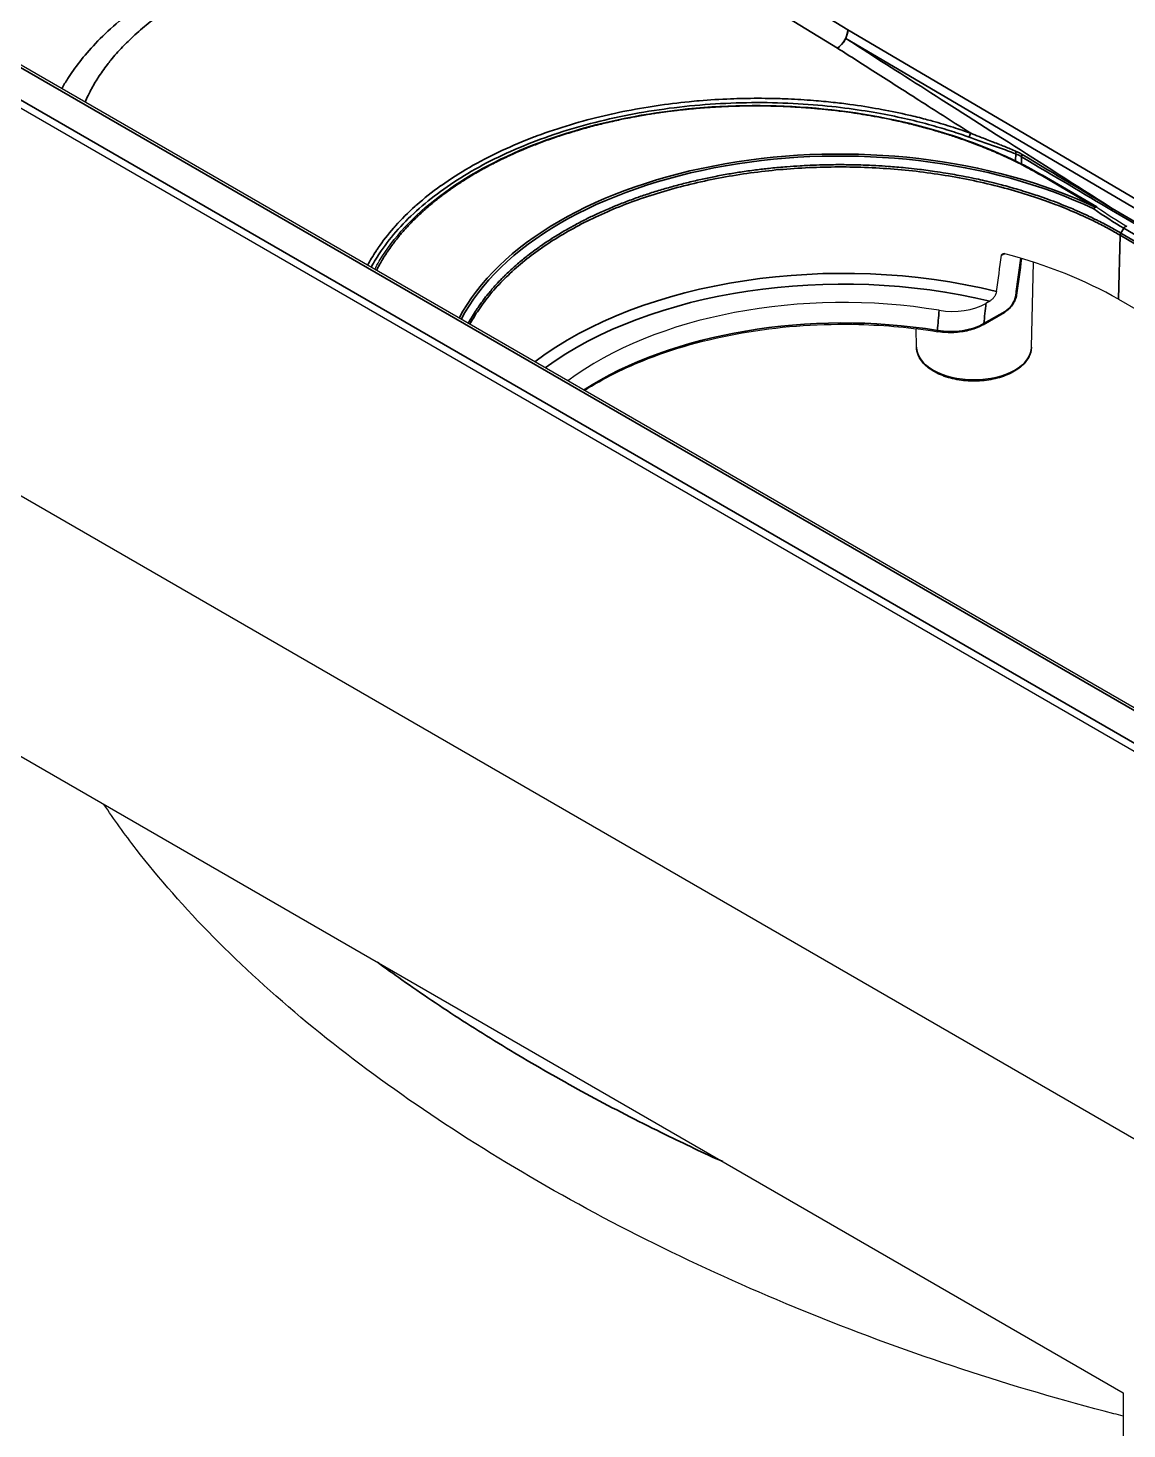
# Model space of a CAD drawing. Header units: millimetres. Extents: x 68 to 2000, y 100 to 2870.
# Drawn here: x 1294.67 to 1329.44, y 808.64 to 852.96 of the extents above; entities that cross this region are included whole.
import ezdxf

# ---------------------------------------------------------------- set-up
doc = ezdxf.new("R2010")
doc.units = ezdxf.units.MM
doc.header["$LTSCALE"] = 10
doc.layers.add('_Sichtbarkanten', color=7, linetype='Continuous', lineweight=25)
doc.layers.add('Sichtbar schmal (ISO)', color=7, linetype='Continuous', lineweight=35)

msp = doc.modelspace()

# ---------------------------------------------------------------- linework, layer by layer
at = {"layer": '_Sichtbarkanten'}
for p, q in [((1150.952, 921.012), (1469.15, 737.3)), ((1444.933, 764.903), (1198.866, 906.97)), ((1443.376, 764.428), (1197.94, 906.131)), ((1328.484, 847.304), (1326.772, 848.309)), ((1326.422, 842.869), (1326.479, 845.559)), ((1329.168, 844.383), (1338.608, 838.933)), ((1324.891, 843.573), (1325.562, 843.961)), ((1325.1, 844.324), (1324.978, 844.253)), ((1322.779, 842.869), (1322.766, 843.453)), ((1290.783, 832.034), (1329.32, 809.785)), ((1329.32, 809.785), (1329.32, 808.233))]:
    msp.add_line(p, q, dxfattribs=at)
msp.add_arc((1328.433, 847.218), 0.1, 54.9388, 59.5689, dxfattribs=at)
for centre, major_axis, ratio, start_param, end_param in [((621.952, 492.125), (563.407, 830.526), 0.524834, 5.465776, 5.467197), ((1320.464, 839.358), (12.309, 0), 0.57735, 0.785398, 1.142974), ((1320.464, 837.929), (-11, 0), 0.57735, 4.432819, 5.627663), ((1323.911, 844.866), (-1.505, 0.004), 0.575912, 1.295411, 2.360834)]:
    msp.add_ellipse(centre, major_axis=major_axis, ratio=ratio, start_param=start_param, end_param=end_param, dxfattribs=at)
for points, knots in [([(1305.636, 845.327), (1305.682, 845.414), (1305.731, 845.501), (1306.224, 846.327), (1306.874, 847.031), (1308.507, 848.274), (1309.514, 848.826), (1311.75, 849.706), (1313.008, 850.044), (1315.611, 850.464), (1316.987, 850.552), (1319.687, 850.471), (1321.044, 850.302), (1323.57, 849.729), (1324.771, 849.319), (1326.151, 848.656), (1326.469, 848.487), (1326.772, 848.309)], [0.719826, 0.719826, 0.719826, 0.719826, 0.813029, 0.813029, 1.614012, 1.614012, 2.424949, 2.424949, 3.237611, 3.237611, 4.04865, 4.04865, 4.859026, 4.859026, 5.669679, 5.669679, 5.925894, 5.925894, 5.925894, 5.925894]), ([(1325.471, 845.774), (1325.472, 845.782), (1325.475, 845.789), (1325.484, 845.805), (1325.492, 845.812), (1325.509, 845.823), (1325.52, 845.827), (1325.544, 845.829), (1325.557, 845.828), (1325.57, 845.825), (1325.57, 845.825), (1325.571, 845.824)], [0.00197055, 0.00197055, 0.00197055, 0.00197055, 0.0076791, 0.0076791, 0.0153582, 0.0153582, 0.02333262, 0.02333262, 0.03130704, 0.03130704, 0.03156747, 0.03156747, 0.03156747, 0.03156747]), ([(1325.312, 844.626), (1325.308, 844.603), (1325.3, 844.575), (1325.279, 844.523), (1325.261, 844.489), (1325.225, 844.435), (1325.199, 844.405), (1325.153, 844.36), (1325.124, 844.338), (1325.1, 844.324)], [-0.30703041, -0.30703041, -0.30703041, -0.30703041, -0.29054459, -0.29054459, -0.27133575, -0.27133575, -0.25125977, -0.25125977, -0.23076191, -0.23076191, -0.23076191, -0.23076191]), ([(1325.948, 844.516), (1325.941, 844.468), (1325.927, 844.418), (1325.887, 844.321), (1325.862, 844.273), (1325.803, 844.181), (1325.768, 844.138), (1325.693, 844.058), (1325.652, 844.021), (1325.594, 843.98), (1325.578, 843.97), (1325.562, 843.961)], [0, 0, 0, 0, 0.0332534, 0.0332534, 0.065591, 0.065591, 0.0984492, 0.0984492, 0.132874, 0.132874, 0.1457256, 0.1457256, 0.1457256, 0.1457256]), ([(1312.273, 841.495), (1312.871, 841.877), (1313.55, 842.217), (1315.263, 842.883), (1316.341, 843.171), (1318.602, 843.538), (1319.784, 843.617), (1321.801, 843.565), (1322.64, 843.487), (1323.452, 843.355)], [6.232826, 6.232826, 6.232826, 6.232826, 6.475912, 6.475912, 6.794462, 6.794462, 7.113268, 7.113268, 7.342355, 7.342355, 7.342355, 7.342355]), ([(1324.891, 843.573), (1324.772, 843.505), (1324.633, 843.448), (1324.338, 843.366), (1324.179, 843.34), (1323.86, 843.318), (1323.697, 843.323), (1323.511, 843.346), (1323.481, 843.35), (1323.452, 843.355)], [0, 0, 0, 0, 0.0985951, 0.0985951, 0.1950882, 0.1950882, 0.29103, 0.29103, 0.3090772, 0.3090772, 0.3090772, 0.3090772]), ([(1326.422, 842.869), (1326.419, 842.756), (1326.388, 842.645), (1326.272, 842.43), (1326.185, 842.328), (1325.959, 842.141), (1325.818, 842.058), (1325.5, 841.923), (1325.322, 841.871), (1324.95, 841.803), (1324.755, 841.787), (1324.366, 841.792), (1324.173, 841.813), (1323.807, 841.89), (1323.634, 841.946), (1323.324, 842.09), (1323.188, 842.177), (1322.969, 842.377), (1322.886, 842.489), (1322.8, 842.693), (1322.78, 842.781), (1322.779, 842.869)], [2.368537, 2.368537, 2.368537, 2.368537, 2.65779, 2.65779, 2.965652, 2.965652, 3.292478, 3.292478, 3.621661, 3.621661, 3.949316, 3.949316, 4.276354, 4.276354, 4.604191, 4.604191, 4.933501, 4.933501, 5.258891, 5.258891, 5.485444, 5.485444, 5.485444, 5.485444]), ([(1329.32, 809.05), (1329.222, 809.075), (1329.125, 809.1), (1329.027, 809.125), (1325.794, 809.959), (1322.588, 811.012), (1319.517, 812.25), (1316.446, 813.488), (1313.511, 814.911), (1310.812, 816.47), (1308.112, 818.028), (1305.648, 819.723), (1303.503, 821.496), (1301.359, 823.269), (1299.534, 825.12), (1298.091, 826.986), (1297.726, 827.458), (1297.385, 827.931), (1297.07, 828.404)], [0.0950371, 0.0950371, 0.0950371, 0.0950371, 0.1010675, 0.1010675, 0.1010675, 0.3005338, 0.3005338, 0.3005338, 0.5, 0.5, 0.5, 0.6994662, 0.6994662, 0.6994662, 0.8989325, 0.8989325, 0.8989325, 0.9493881, 0.9493881, 0.9493881, 0.9493881])]:
    msp.add_open_spline(points, degree=3, knots=knots, dxfattribs=at)
for points in [[(1307.056, 847.266), (1307.058, 847.267), (1307.06, 847.268), (1307.061, 847.27)], [(1328.491, 847.3), (1328.807, 847.078), (1329.124, 846.873), (1329.441, 846.686)], [(1326.107, 845.674), (1326.054, 845.288), (1326.001, 844.902), (1325.948, 844.516)]]:
    msp.add_open_spline(points, degree=3, dxfattribs=at)
at = {"layer": 'Sichtbar schmal (ISO)'}
for p, q in [((1444.808, 764.891), (1198.741, 906.958)), ((1197.845, 906.448), (1443.925, 764.374)), ((1320.612, 852.906), (1318.041, 854.487)), ((1320.281, 852.329), (1317.709, 853.91)), ((1340.601, 841.151), (1320.612, 852.906)), ((1340.534, 840.879), (1320.542, 852.635)), ((1325.919, 848.984), (1325.916, 848.769)), ((1326.106, 848.892), (1326.103, 848.675)), ((1328.434, 847.299), (1326.722, 848.304)), ((1340.371, 840.501), (1328.956, 847.205)), ((1340.384, 840.555), (1328.97, 847.259)), ((1329.342, 846.63), (1329.25, 846.476)), ((1340.196, 840.258), (1329.342, 846.63)), ((1329.168, 844.383), (1329.228, 846.407)), ((1340.08, 840.029), (1329.228, 846.407)), ((1340.102, 840.097), (1329.25, 846.476)), ((1325.562, 845.826), (1325.471, 845.774)), ((1324.911, 843.612), (1325.583, 844))]:
    msp.add_line(p, q, dxfattribs=at)
for centre, major_axis, ratio, start_param, end_param in [((1320.258, 852.709), (0.262, 0.426), 0.55888, 4.037901, 5.496128), ((1320.258, 852.709), (0.253, 0.431), 0.572153, 4.873491, 5.484932), ((1320.258, 852.709), (-0.269, -0.421), 0.567889, 0.905698, 1.752685), ((1320.463, 841.585), (12.695, -0.097), 0.582366, 0.896391, 2.852787), ((1320.462, 841.562), (12.625, -0.097), 0.58238, 0.896378, 2.853201), ((1317.796, 842.765), (-13.356, 0.101), 0.582329, 5.215995, 5.216644), ((1324.501, 849.558), (-0.0338, -0.0941), 0.416896, 3.928616, 5.390149), ((1325.982, 849.027), (-0.0367, -0.093), 0.555153, 4.561937, 5.39987), ((1326.177, 848.932), (-0.0512, -0.0859), 0.567728, 4.694265, 5.48847), ((1316.08, 855.317), (-16.945, 10.374), 0.015382, 2.21335, 2.443259), ((1314.077, 856.672), (-19.095, 11.799), 0.012912, 2.26181, 2.473279), ((1326.721, 848.223), (0.0507, 0.0862), 0.57229, 0.000001, 0.789724), ((1328.433, 847.218), (0.0574, 0.0819), 0.509929, 6.283147, 7.878789), ((1328.433, 847.218), (0.0429, 0.0903), 0.507599, 0.742201, 1.509682), ((1327.76, 859.948), (7.411, -14.094), 0.487829, 5.522704, 5.617498), ((1328.433, 847.218), (0.0507, 0.0862), 0.57229, 0, 0.789725), ((1329.026, 847.244), (-0.0506, -0.0862), 0.572217, 4.873156, 5.484595), ((1317.796, 842.763), (13.131, -0.1), 0.582366, 2.627381, 2.627604), ((1329.391, 846.6), (0.0506, 0.0862), 0.572499, 6.283135, 7.840696), ((1329.298, 846.445), (0.0502, 0.0865), 0.573981, 1.554727, 2.322739), ((1320.464, 838.126), (-12.257, 0), 0.57735, 4.305735, 5.634125), ((546.586, 452.511), (624.096, 919.989), 0.524834, 5.467451, 5.468792), ((1320.464, 837.929), (-12.007, 0), 0.57735, 4.315929, 5.616717), ((1325.615, 844.318), (-0.254, -0.341), 0.506793, 0.86671, 2.397666), ((1325.849, 844.529), (0.0991, -0.0137), 0.583356, 5.580624, 6.283185), ((1320.464, 837.275), (11.014, 0), 0.57735, 1.297024, 2.412778), ((229.373, 289.536), (870.3, 1213.531), 0.553427, 5.528311, 5.528849), ((374.303, 323.71), (756.935, 1115.808), 0.524834, 5.50886, 5.509462), ((1325.512, 844.048), (0.05, -0.0866), 0.57735, 0, 0.698132), ((1323.845, 844.233), (-1.505, 0.014), 0.578336, 1.304747, 2.364279), ((1324.841, 843.66), (0.05, -0.0866), 0.57735, 6.28318, 6.981317), ((1323.468, 843.454), (-0.016, -0.0987), 0.220752, 5.363323, 6.283187), ((1324.6, 842.882), (1.822, 0), 0.57735, 3.153936, 6.270842)]:
    msp.add_ellipse(centre, major_axis=major_axis, ratio=ratio, start_param=start_param, end_param=end_param, dxfattribs=at)
for points, knots in [([(1295.733, 851.044), (1295.792, 851.15), (1295.954, 851.42), (1296.282, 851.888), (1296.78, 852.473), (1297.434, 853.1), (1298.234, 853.727), (1299.136, 854.306), (1300.081, 854.808), (1301.017, 855.225), (1301.909, 855.561), (1302.743, 855.829), (1303.525, 856.044), (1304.28, 856.221), (1305.035, 856.372), (1305.807, 856.498), (1306.595, 856.601), (1307.389, 856.678), (1308.19, 856.731), (1309, 856.759), (1309.827, 856.762), (1310.672, 856.74), (1311.532, 856.691), (1312.443, 856.61), (1313.04, 856.539), (1313.34, 856.499)], [0.3130997, 0.3130997, 0.3130997, 0.3130997, 0.3333333, 0.3636364, 0.3939394, 0.4242424, 0.4545455, 0.4848485, 0.5151515, 0.5454545, 0.5757576, 0.6060606, 0.6363636, 0.6666667, 0.6969697, 0.7272727, 0.7575758, 0.7878788, 0.8181818, 0.8484848, 0.8787879, 0.9090909, 0.9393939, 0.969697, 1, 1, 1, 1]), ([(1296.47, 850.618), (1296.5, 850.689), (1296.533, 850.759), (1296.568, 850.831), (1296.581, 850.858), (1296.594, 850.885), (1296.607, 850.912), (1296.67, 851.035), (1296.741, 851.163), (1296.823, 851.296), (1296.845, 851.331), (1296.867, 851.367), (1296.89, 851.403), (1296.974, 851.533), (1297.069, 851.668), (1297.177, 851.809), (1297.212, 851.854), (1297.249, 851.901), (1297.287, 851.948), (1297.398, 852.085), (1297.523, 852.226), (1297.661, 852.371), (1297.715, 852.428), (1297.772, 852.486), (1297.831, 852.543), (1297.972, 852.682), (1298.125, 852.821), (1298.289, 852.96), (1298.368, 853.026), (1298.449, 853.093), (1298.532, 853.158), (1298.696, 853.287), (1298.869, 853.414), (1299.049, 853.537), (1299.151, 853.608), (1299.256, 853.677), (1299.362, 853.744), (1299.536, 853.855), (1299.716, 853.962), (1299.897, 854.064), (1300.019, 854.133), (1300.141, 854.199), (1300.265, 854.263), (1300.436, 854.352), (1300.609, 854.437), (1300.78, 854.516), (1300.915, 854.579), (1301.049, 854.639), (1301.182, 854.696), (1301.341, 854.764), (1301.498, 854.828), (1301.653, 854.888), (1301.794, 854.943), (1301.934, 854.995), (1302.072, 855.044), (1302.212, 855.094), (1302.349, 855.14), (1302.485, 855.185), (1302.628, 855.232), (1302.77, 855.275), (1302.908, 855.317), (1303.029, 855.353), (1303.148, 855.387), (1303.265, 855.419), (1303.409, 855.458), (1303.551, 855.495), (1303.692, 855.53), (1303.796, 855.556), (1303.899, 855.581), (1304.002, 855.605), (1304.149, 855.638), (1304.295, 855.67), (1304.441, 855.7), (1304.533, 855.719), (1304.625, 855.737), (1304.718, 855.755), (1304.872, 855.784), (1305.027, 855.812), (1305.183, 855.837), (1305.266, 855.851), (1305.35, 855.864), (1305.434, 855.877), (1305.6, 855.902), (1305.768, 855.926), (1305.937, 855.947), (1306.012, 855.957), (1306.087, 855.966), (1306.163, 855.974), (1306.342, 855.995), (1306.523, 856.013), (1306.704, 856.029), (1306.77, 856.035), (1306.836, 856.041), (1306.902, 856.046), (1307.094, 856.061), (1307.285, 856.073), (1307.477, 856.083), (1307.534, 856.086), (1307.591, 856.088), (1307.647, 856.091), (1307.849, 856.099), (1308.051, 856.105), (1308.254, 856.108), (1308.301, 856.108), (1308.349, 856.109), (1308.396, 856.109), (1308.609, 856.111), (1308.822, 856.109), (1309.037, 856.104), (1309.075, 856.103), (1309.113, 856.102), (1309.151, 856.1), (1309.376, 856.094), (1309.603, 856.083), (1309.831, 856.069), (1309.859, 856.067), (1309.887, 856.065), (1309.916, 856.063), (1310.155, 856.047), (1310.395, 856.027), (1310.637, 856.002), (1310.656, 856), (1310.674, 855.998), (1310.692, 855.996), (1310.944, 855.97), (1311.197, 855.938), (1311.455, 855.9), (1311.464, 855.899), (1311.473, 855.898), (1311.482, 855.896), (1311.748, 855.857), (1312.019, 855.812), (1312.29, 855.76), (1312.292, 855.76), (1312.294, 855.759), (1312.296, 855.759), (1312.565, 855.708), (1312.835, 855.65), (1313.093, 855.589), (1313.108, 855.586), (1313.123, 855.582), (1313.139, 855.579), (1313.382, 855.521), (1313.615, 855.46), (1313.834, 855.399), (1313.854, 855.394), (1313.874, 855.388), (1313.894, 855.382), (1314.106, 855.323), (1314.306, 855.263), (1314.504, 855.2), (1314.53, 855.192), (1314.556, 855.184), (1314.582, 855.175), (1314.773, 855.114), (1314.962, 855.05), (1315.152, 854.983), (1315.188, 854.97), (1315.224, 854.957), (1315.26, 854.944), (1315.441, 854.879), (1315.622, 854.811), (1315.801, 854.741), (1315.846, 854.724), (1315.891, 854.707), (1315.935, 854.689), (1316.106, 854.621), (1316.276, 854.551), (1316.446, 854.48), (1316.498, 854.458), (1316.55, 854.435), (1316.603, 854.413), (1316.763, 854.344), (1316.923, 854.273), (1317.082, 854.202), (1317.142, 854.175), (1317.202, 854.147), (1317.262, 854.12), (1317.412, 854.051), (1317.561, 853.981), (1317.709, 853.91)], [0.3514098, 0.3514098, 0.3514098, 0.3514098, 0.3617021, 0.3617021, 0.3617021, 0.3655102, 0.3655102, 0.3655102, 0.3829787, 0.3829787, 0.3829787, 0.3875809, 0.3875809, 0.3875809, 0.4042553, 0.4042553, 0.4042553, 0.4096733, 0.4096733, 0.4096733, 0.4255319, 0.4255319, 0.4255319, 0.4318112, 0.4318112, 0.4318112, 0.4468085, 0.4468085, 0.4468085, 0.4539809, 0.4539809, 0.4539809, 0.4680851, 0.4680851, 0.4680851, 0.4761295, 0.4761295, 0.4761295, 0.4893617, 0.4893617, 0.4893617, 0.4982534, 0.4982534, 0.4982534, 0.5106383, 0.5106383, 0.5106383, 0.5203609, 0.5203609, 0.5203609, 0.5319149, 0.5319149, 0.5319149, 0.5424753, 0.5424753, 0.5424753, 0.5531915, 0.5531915, 0.5531915, 0.5645757, 0.5645757, 0.5645757, 0.5744681, 0.5744681, 0.5744681, 0.5866643, 0.5866643, 0.5866643, 0.5957447, 0.5957447, 0.5957447, 0.6087514, 0.6087514, 0.6087514, 0.6170213, 0.6170213, 0.6170213, 0.6308651, 0.6308651, 0.6308651, 0.6382979, 0.6382979, 0.6382979, 0.6530206, 0.6530206, 0.6530206, 0.6595745, 0.6595745, 0.6595745, 0.675163, 0.675163, 0.675163, 0.6808511, 0.6808511, 0.6808511, 0.6972734, 0.6972734, 0.6972734, 0.7021277, 0.7021277, 0.7021277, 0.7193798, 0.7193798, 0.7193798, 0.7234043, 0.7234043, 0.7234043, 0.7414902, 0.7414902, 0.7414902, 0.7446809, 0.7446809, 0.7446809, 0.7636101, 0.7636101, 0.7636101, 0.7659574, 0.7659574, 0.7659574, 0.7857527, 0.7857527, 0.7857527, 0.787234, 0.787234, 0.787234, 0.8077839, 0.8077839, 0.8077839, 0.8085106, 0.8085106, 0.8085106, 0.8297872, 0.8297872, 0.8297872, 0.8299509, 0.8299509, 0.8299509, 0.8510638, 0.8510638, 0.8510638, 0.852322, 0.852322, 0.852322, 0.8723404, 0.8723404, 0.8723404, 0.8741639, 0.8741639, 0.8741639, 0.893617, 0.893617, 0.893617, 0.8961751, 0.8961751, 0.8961751, 0.9148936, 0.9148936, 0.9148936, 0.9184512, 0.9184512, 0.9184512, 0.9361702, 0.9361702, 0.9361702, 0.9405671, 0.9405671, 0.9405671, 0.9574468, 0.9574468, 0.9574468, 0.9626757, 0.9626757, 0.9626757, 0.9787234, 0.9787234, 0.9787234, 0.9848017, 0.9848017, 0.9848017, 1, 1, 1, 1]), ([(1324.497, 849.635), (1323.967, 849.973), (1323.457, 850.299), (1322.97, 850.61), (1322.963, 850.614), (1322.956, 850.619), (1322.95, 850.623), (1322.469, 850.93), (1322.011, 851.223), (1321.569, 851.505), (1321.121, 851.791), (1320.691, 852.066), (1320.281, 852.329)], [0, 0, 0, 0, 0.3333333, 0.3333333, 0.3333333, 0.3379576, 0.3379576, 0.3379576, 0.6666667, 0.6666667, 0.6666667, 1, 1, 1, 1]), ([(1324.497, 849.635), (1324.324, 849.697), (1324.137, 849.761), (1323.936, 849.825), (1323.734, 849.89), (1323.518, 849.955), (1323.285, 850.019), (1323.213, 850.039), (1323.14, 850.059), (1323.065, 850.079), (1322.897, 850.123), (1322.72, 850.167), (1322.535, 850.21), (1322.267, 850.272), (1321.979, 850.333), (1321.669, 850.39), (1321.643, 850.395), (1321.618, 850.399), (1321.592, 850.404), (1321.304, 850.456), (1320.996, 850.505), (1320.668, 850.549), (1320.5, 850.572), (1320.327, 850.593), (1320.149, 850.612), (1319.947, 850.634), (1319.739, 850.654), (1319.521, 850.671), (1319.263, 850.692), (1318.993, 850.708), (1318.718, 850.72), (1318.555, 850.727), (1318.39, 850.733), (1318.225, 850.736), (1317.916, 850.743), (1317.608, 850.743), (1317.3, 850.736), (1317.166, 850.733), (1317.033, 850.729), (1316.899, 850.724), (1316.567, 850.711), (1316.235, 850.691), (1315.905, 850.663), (1315.799, 850.654), (1315.692, 850.644), (1315.586, 850.633), (1315.236, 850.599), (1314.887, 850.555), (1314.543, 850.504), (1314.458, 850.492), (1314.374, 850.478), (1314.29, 850.465), (1313.929, 850.407), (1313.574, 850.339), (1313.224, 850.263), (1313.161, 850.25), (1313.098, 850.236), (1313.035, 850.221), (1312.671, 850.138), (1312.313, 850.046), (1311.963, 849.944), (1311.919, 849.931), (1311.875, 849.918), (1311.831, 849.905), (1311.469, 849.797), (1311.114, 849.678), (1310.77, 849.55), (1310.743, 849.539), (1310.715, 849.529), (1310.688, 849.519), (1310.333, 849.384), (1309.989, 849.239), (1309.659, 849.085), (1309.645, 849.079), (1309.631, 849.073), (1309.617, 849.066), (1309.276, 848.906), (1308.949, 848.736), (1308.639, 848.556), (1308.326, 848.376), (1308.029, 848.186), (1307.75, 847.987), (1307.74, 847.981), (1307.731, 847.974), (1307.722, 847.967), (1307.453, 847.775), (1307.201, 847.575), (1306.967, 847.369), (1306.95, 847.354), (1306.934, 847.34), (1306.917, 847.325), (1306.694, 847.125), (1306.487, 846.919), (1306.297, 846.708), (1306.276, 846.684), (1306.255, 846.66), (1306.234, 846.636), (1306.056, 846.433), (1305.895, 846.225), (1305.75, 846.013), (1305.726, 845.978), (1305.703, 845.943), (1305.68, 845.908), (1305.583, 845.759), (1305.494, 845.608), (1305.413, 845.455)], [0, 0, 0, 0, 0.0333333, 0.0333333, 0.0333333, 0.0666667, 0.0666667, 0.0666667, 0.0769593, 0.0769593, 0.0769593, 0.1, 0.1, 0.1, 0.1333333, 0.1333333, 0.1333333, 0.1360549, 0.1360549, 0.1360549, 0.1666667, 0.1666667, 0.1666667, 0.18236, 0.18236, 0.18236, 0.2, 0.2, 0.2, 0.2209124, 0.2209124, 0.2209124, 0.2333333, 0.2333333, 0.2333333, 0.2565659, 0.2565659, 0.2565659, 0.2666667, 0.2666667, 0.2666667, 0.2918583, 0.2918583, 0.2918583, 0.3, 0.3, 0.3, 0.3267622, 0.3267622, 0.3267622, 0.3333333, 0.3333333, 0.3333333, 0.3615488, 0.3615488, 0.3615488, 0.3666667, 0.3666667, 0.3666667, 0.3962768, 0.3962768, 0.3962768, 0.4, 0.4, 0.4, 0.4308581, 0.4308581, 0.4308581, 0.4333333, 0.4333333, 0.4333333, 0.4653372, 0.4653372, 0.4653372, 0.4666667, 0.4666667, 0.4666667, 0.4998967, 0.4998967, 0.4998967, 0.5333333, 0.5333333, 0.5333333, 0.5344526, 0.5344526, 0.5344526, 0.5666667, 0.5666667, 0.5666667, 0.5689353, 0.5689353, 0.5689353, 0.6, 0.6, 0.6, 0.6035178, 0.6035178, 0.6035178, 0.6333333, 0.6333333, 0.6333333, 0.6382506, 0.6382506, 0.6382506, 0.6590521, 0.6590521, 0.6590521, 0.6590521]), ([(1324.449, 849.51), (1324.278, 849.572), (1323.906, 849.698), (1323.261, 849.892), (1322.519, 850.082), (1321.663, 850.262), (1320.67, 850.422), (1319.539, 850.546), (1318.221, 850.614), (1316.904, 850.602), (1315.6, 850.511), (1314.309, 850.343), (1313.062, 850.101), (1311.866, 849.787), (1310.729, 849.403), (1309.663, 848.952), (1308.688, 848.444), (1307.808, 847.88), (1307.028, 847.265), (1306.363, 846.608), (1305.869, 845.98), (1305.617, 845.568), (1305.523, 845.392)], [0, 0, 0, 0, 0.0333333, 0.0666667, 0.1, 0.1333333, 0.1666667, 0.2, 0.2333333, 0.2666667, 0.3, 0.3333333, 0.3666667, 0.4, 0.4333333, 0.4666667, 0.5, 0.5333333, 0.5666667, 0.6, 0.6333333, 0.6575361, 0.6575361, 0.6575361, 0.6575361]), ([(1326.722, 848.304), (1326.601, 848.375), (1326.484, 848.441), (1326.37, 848.503), (1326.363, 848.507), (1326.356, 848.511), (1326.348, 848.515), (1326.244, 848.572), (1326.143, 848.625), (1326.046, 848.674), (1326.031, 848.681), (1326.016, 848.689), (1326.002, 848.696), (1325.913, 848.741), (1325.828, 848.782), (1325.747, 848.821), (1325.727, 848.831), (1325.707, 848.84), (1325.688, 848.849), (1325.61, 848.886), (1325.534, 848.921), (1325.458, 848.955), (1325.437, 848.964), (1325.416, 848.974), (1325.394, 848.983), (1325.319, 849.017), (1325.243, 849.05), (1325.165, 849.083), (1325.144, 849.092), (1325.122, 849.101), (1325.101, 849.11), (1325.02, 849.144), (1324.938, 849.177), (1324.853, 849.211), (1324.832, 849.219), (1324.811, 849.227), (1324.79, 849.236), (1324.7, 849.271), (1324.607, 849.307), (1324.508, 849.343), (1324.49, 849.35), (1324.471, 849.357), (1324.452, 849.364), (1324.347, 849.403), (1324.237, 849.442), (1324.122, 849.481), (1324.106, 849.487), (1324.089, 849.492), (1324.073, 849.498), (1323.951, 849.539), (1323.823, 849.581), (1323.687, 849.623), (1323.674, 849.627), (1323.661, 849.631), (1323.648, 849.635), (1323.508, 849.679), (1323.361, 849.722), (1323.209, 849.765), (1323.197, 849.768), (1323.186, 849.772), (1323.174, 849.775), (1323.022, 849.817), (1322.865, 849.859), (1322.706, 849.899), (1322.693, 849.902), (1322.68, 849.906), (1322.666, 849.909), (1322.512, 849.947), (1322.356, 849.984), (1322.202, 850.018), (1322.184, 850.022), (1322.167, 850.026), (1322.149, 850.03), (1322.002, 850.062), (1321.857, 850.092), (1321.716, 850.12), (1321.691, 850.124), (1321.667, 850.129), (1321.643, 850.133), (1321.51, 850.159), (1321.38, 850.182), (1321.253, 850.204), (1321.224, 850.209), (1321.195, 850.214), (1321.166, 850.219), (1321.046, 850.239), (1320.929, 850.257), (1320.815, 850.274), (1320.781, 850.279), (1320.747, 850.284), (1320.714, 850.289), (1320.608, 850.304), (1320.504, 850.318), (1320.403, 850.331), (1320.364, 850.336), (1320.325, 850.341), (1320.287, 850.345), (1320.198, 850.356), (1320.112, 850.366), (1320.029, 850.375), (1319.984, 850.38), (1319.94, 850.385), (1319.897, 850.389), (1319.827, 850.397), (1319.761, 850.403), (1319.696, 850.409), (1319.648, 850.414), (1319.601, 850.418), (1319.555, 850.422), (1319.502, 850.427), (1319.45, 850.431), (1319.4, 850.435), (1319.351, 850.439), (1319.303, 850.442), (1319.256, 850.446), (1319.212, 850.449), (1319.169, 850.452), (1319.127, 850.455), (1319.078, 850.458), (1319.03, 850.461), (1318.982, 850.464), (1318.942, 850.466), (1318.902, 850.469), (1318.862, 850.471), (1318.814, 850.474), (1318.765, 850.476), (1318.716, 850.478), (1318.677, 850.48), (1318.637, 850.482), (1318.597, 850.484), (1318.547, 850.486), (1318.497, 850.488), (1318.447, 850.49), (1318.408, 850.491), (1318.369, 850.492), (1318.33, 850.493), (1318.279, 850.495), (1318.229, 850.496), (1318.178, 850.497), (1318.14, 850.498), (1318.102, 850.499), (1318.063, 850.5), (1318.012, 850.501), (1317.96, 850.501), (1317.909, 850.502), (1317.872, 850.502), (1317.834, 850.502), (1317.797, 850.503), (1317.745, 850.503), (1317.692, 850.503), (1317.64, 850.503), (1317.603, 850.503), (1317.567, 850.503), (1317.53, 850.502), (1317.477, 850.502), (1317.424, 850.501), (1317.371, 850.501), (1317.335, 850.5), (1317.299, 850.499), (1317.263, 850.499), (1317.21, 850.498), (1317.156, 850.496), (1317.102, 850.495), (1317.067, 850.494), (1317.032, 850.493), (1316.997, 850.492), (1316.943, 850.49), (1316.888, 850.488), (1316.833, 850.486), (1316.799, 850.485), (1316.765, 850.483), (1316.731, 850.482), (1316.676, 850.479), (1316.621, 850.477), (1316.566, 850.474), (1316.532, 850.472), (1316.499, 850.47), (1316.466, 850.468), (1316.41, 850.465), (1316.354, 850.462), (1316.298, 850.458), (1316.266, 850.456), (1316.233, 850.454), (1316.201, 850.452), (1316.144, 850.448), (1316.087, 850.444), (1316.031, 850.439), (1316, 850.437), (1315.968, 850.434), (1315.937, 850.432), (1315.88, 850.427), (1315.823, 850.422), (1315.766, 850.417), (1315.735, 850.414), (1315.704, 850.411), (1315.673, 850.408), (1315.616, 850.403), (1315.558, 850.397), (1315.5, 850.391), (1315.467, 850.388), (1315.433, 850.385), (1315.399, 850.381), (1315.342, 850.375), (1315.284, 850.368), (1315.224, 850.361), (1315.185, 850.357), (1315.145, 850.352), (1315.105, 850.347), (1315.047, 850.34), (1314.987, 850.333), (1314.926, 850.324), (1314.877, 850.318), (1314.828, 850.311), (1314.777, 850.304), (1314.718, 850.296), (1314.657, 850.288), (1314.594, 850.278), (1314.533, 850.269), (1314.47, 850.26), (1314.405, 850.249), (1314.344, 850.24), (1314.282, 850.23), (1314.217, 850.219), (1314.141, 850.206), (1314.062, 850.193), (1313.98, 850.178), (1313.916, 850.166), (1313.85, 850.154), (1313.783, 850.141), (1313.693, 850.124), (1313.601, 850.106), (1313.507, 850.087), (1313.438, 850.073), (1313.368, 850.058), (1313.298, 850.043), (1313.204, 850.022), (1313.109, 850.001), (1313.014, 849.979), (1312.943, 849.962), (1312.872, 849.945), (1312.802, 849.928), (1312.71, 849.905), (1312.619, 849.882), (1312.528, 849.858), (1312.457, 849.84), (1312.387, 849.821), (1312.317, 849.801), (1312.228, 849.777), (1312.139, 849.752), (1312.051, 849.726), (1311.98, 849.705), (1311.909, 849.684), (1311.839, 849.662), (1311.754, 849.636), (1311.669, 849.61), (1311.585, 849.582), (1311.514, 849.559), (1311.443, 849.536), (1311.372, 849.512), (1311.294, 849.485), (1311.217, 849.458), (1311.141, 849.431), (1311.069, 849.406), (1310.999, 849.38), (1310.929, 849.354), (1310.858, 849.328), (1310.789, 849.301), (1310.72, 849.274), (1310.649, 849.247), (1310.579, 849.219), (1310.51, 849.191), (1310.446, 849.165), (1310.382, 849.138), (1310.319, 849.112), (1310.249, 849.082), (1310.18, 849.052), (1310.112, 849.022), (1310.053, 848.996), (1309.996, 848.97), (1309.939, 848.944), (1309.869, 848.912), (1309.801, 848.88), (1309.734, 848.848), (1309.683, 848.824), (1309.632, 848.799), (1309.583, 848.775), (1309.514, 848.741), (1309.447, 848.707), (1309.382, 848.673), (1309.337, 848.65), (1309.293, 848.627), (1309.249, 848.604), (1309.182, 848.569), (1309.117, 848.533), (1309.053, 848.498), (1309.012, 848.475), (1308.972, 848.453), (1308.933, 848.43), (1308.868, 848.393), (1308.805, 848.356), (1308.742, 848.319), (1308.704, 848.296), (1308.666, 848.274), (1308.628, 848.251), (1308.566, 848.212), (1308.504, 848.174), (1308.442, 848.134), (1308.404, 848.11), (1308.367, 848.086), (1308.329, 848.061), (1308.268, 848.022), (1308.208, 847.981), (1308.147, 847.939), (1308.109, 847.913), (1308.07, 847.886), (1308.032, 847.859), (1307.972, 847.817), (1307.913, 847.774), (1307.854, 847.731), (1307.815, 847.702), (1307.777, 847.673), (1307.739, 847.644), (1307.681, 847.6), (1307.623, 847.555), (1307.565, 847.509), (1307.527, 847.478), (1307.49, 847.447), (1307.452, 847.416), (1307.396, 847.37), (1307.34, 847.323), (1307.285, 847.274), (1307.247, 847.242), (1307.21, 847.209), (1307.173, 847.175), (1307.119, 847.126), (1307.065, 847.077), (1307.012, 847.026), (1306.975, 846.991), (1306.938, 846.955), (1306.902, 846.919), (1306.85, 846.868), (1306.799, 846.816), (1306.749, 846.763), (1306.713, 846.726), (1306.678, 846.689), (1306.644, 846.651), (1306.595, 846.597), (1306.546, 846.543), (1306.499, 846.488), (1306.466, 846.449), (1306.433, 846.411), (1306.401, 846.371), (1306.355, 846.316), (1306.311, 846.259), (1306.267, 846.202), (1306.236, 846.162), (1306.206, 846.122), (1306.177, 846.082), (1306.134, 846.024), (1306.093, 845.965), (1306.052, 845.906), (1306.027, 845.868), (1306.002, 845.831), (1305.978, 845.794), (1305.938, 845.731), (1305.899, 845.669), (1305.864, 845.609), (1305.847, 845.582), (1305.831, 845.554), (1305.816, 845.527), (1305.778, 845.462), (1305.745, 845.399), (1305.714, 845.34), (1305.706, 845.325), (1305.698, 845.31), (1305.691, 845.295)], [0, 0, 0, 0, 0.0094799, 0.0094799, 0.0094799, 0.010101, 0.010101, 0.010101, 0.0188383, 0.0188383, 0.0188383, 0.020202, 0.020202, 0.020202, 0.0283481, 0.0283481, 0.0283481, 0.030303, 0.030303, 0.030303, 0.0381788, 0.0381788, 0.0381788, 0.040404, 0.040404, 0.040404, 0.0483128, 0.0483128, 0.0483128, 0.0505051, 0.0505051, 0.0505051, 0.0586331, 0.0586331, 0.0586331, 0.0606061, 0.0606061, 0.0606061, 0.0690847, 0.0690847, 0.0690847, 0.0707071, 0.0707071, 0.0707071, 0.0795686, 0.0795686, 0.0795686, 0.0808081, 0.0808081, 0.0808081, 0.0900291, 0.0900291, 0.0900291, 0.0909091, 0.0909091, 0.0909091, 0.1003077, 0.1003077, 0.1003077, 0.1010101, 0.1010101, 0.1010101, 0.1103385, 0.1103385, 0.1103385, 0.1111111, 0.1111111, 0.1111111, 0.1201683, 0.1201683, 0.1201683, 0.1212121, 0.1212121, 0.1212121, 0.1298428, 0.1298428, 0.1298428, 0.1313131, 0.1313131, 0.1313131, 0.139512, 0.139512, 0.139512, 0.1414141, 0.1414141, 0.1414141, 0.1492049, 0.1492049, 0.1492049, 0.1515152, 0.1515152, 0.1515152, 0.1587897, 0.1587897, 0.1587897, 0.1616162, 0.1616162, 0.1616162, 0.1681673, 0.1681673, 0.1681673, 0.1717172, 0.1717172, 0.1717172, 0.1774579, 0.1774579, 0.1774579, 0.1818182, 0.1818182, 0.1818182, 0.1868828, 0.1868828, 0.1868828, 0.1919192, 0.1919192, 0.1919192, 0.1965833, 0.1965833, 0.1965833, 0.2020202, 0.2020202, 0.2020202, 0.2065594, 0.2065594, 0.2065594, 0.2121212, 0.2121212, 0.2121212, 0.2166179, 0.2166179, 0.2166179, 0.2222222, 0.2222222, 0.2222222, 0.2266212, 0.2266212, 0.2266212, 0.2323232, 0.2323232, 0.2323232, 0.2366234, 0.2366234, 0.2366234, 0.2424242, 0.2424242, 0.2424242, 0.2466378, 0.2466378, 0.2466378, 0.2525253, 0.2525253, 0.2525253, 0.2566518, 0.2566518, 0.2566518, 0.2626263, 0.2626263, 0.2626263, 0.2666624, 0.2666624, 0.2666624, 0.2727273, 0.2727273, 0.2727273, 0.2766712, 0.2766712, 0.2766712, 0.2828283, 0.2828283, 0.2828283, 0.2866822, 0.2866822, 0.2866822, 0.2929293, 0.2929293, 0.2929293, 0.2967018, 0.2967018, 0.2967018, 0.3030303, 0.3030303, 0.3030303, 0.306709, 0.306709, 0.306709, 0.3131313, 0.3131313, 0.3131313, 0.3166974, 0.3166974, 0.3166974, 0.3232323, 0.3232323, 0.3232323, 0.3267874, 0.3267874, 0.3267874, 0.3333333, 0.3333333, 0.3333333, 0.3370944, 0.3370944, 0.3370944, 0.3434343, 0.3434343, 0.3434343, 0.3475814, 0.3475814, 0.3475814, 0.3535354, 0.3535354, 0.3535354, 0.3582097, 0.3582097, 0.3582097, 0.3636364, 0.3636364, 0.3636364, 0.3688724, 0.3688724, 0.3688724, 0.3737374, 0.3737374, 0.3737374, 0.379407, 0.379407, 0.379407, 0.3838384, 0.3838384, 0.3838384, 0.3896739, 0.3896739, 0.3896739, 0.3939394, 0.3939394, 0.3939394, 0.3997054, 0.3997054, 0.3997054, 0.4040404, 0.4040404, 0.4040404, 0.4097116, 0.4097116, 0.4097116, 0.4141414, 0.4141414, 0.4141414, 0.4197483, 0.4197483, 0.4197483, 0.4242424, 0.4242424, 0.4242424, 0.4296855, 0.4296855, 0.4296855, 0.4343434, 0.4343434, 0.4343434, 0.439538, 0.439538, 0.439538, 0.4444444, 0.4444444, 0.4444444, 0.4494204, 0.4494204, 0.4494204, 0.4545455, 0.4545455, 0.4545455, 0.45933, 0.45933, 0.45933, 0.4646465, 0.4646465, 0.4646465, 0.4691833, 0.4691833, 0.4691833, 0.4747475, 0.4747475, 0.4747475, 0.4789945, 0.4789945, 0.4789945, 0.4848485, 0.4848485, 0.4848485, 0.4888497, 0.4888497, 0.4888497, 0.4949495, 0.4949495, 0.4949495, 0.4987918, 0.4987918, 0.4987918, 0.5050505, 0.5050505, 0.5050505, 0.5088419, 0.5088419, 0.5088419, 0.5151515, 0.5151515, 0.5151515, 0.5190039, 0.5190039, 0.5190039, 0.5252525, 0.5252525, 0.5252525, 0.529197, 0.529197, 0.529197, 0.5353535, 0.5353535, 0.5353535, 0.5393498, 0.5393498, 0.5393498, 0.5454545, 0.5454545, 0.5454545, 0.549498, 0.549498, 0.549498, 0.5555556, 0.5555556, 0.5555556, 0.5596729, 0.5596729, 0.5596729, 0.5656566, 0.5656566, 0.5656566, 0.5698309, 0.5698309, 0.5698309, 0.5757576, 0.5757576, 0.5757576, 0.5799323, 0.5799323, 0.5799323, 0.5858586, 0.5858586, 0.5858586, 0.5900272, 0.5900272, 0.5900272, 0.5959596, 0.5959596, 0.5959596, 0.6000942, 0.6000942, 0.6000942, 0.6060606, 0.6060606, 0.6060606, 0.6098268, 0.6098268, 0.6098268, 0.6161616, 0.6161616, 0.6161616, 0.6191081, 0.6191081, 0.6191081, 0.6262626, 0.6262626, 0.6262626, 0.6281024, 0.6281024, 0.6281024, 0.6281024]), ([(1325.919, 848.984), (1325.744, 849.052), (1325.573, 849.115), (1325.406, 849.175), (1325.238, 849.234), (1325.075, 849.291), (1324.915, 849.346), (1324.755, 849.402), (1324.6, 849.456), (1324.449, 849.51)], [0, 0, 0, 0, 0.3333333, 0.3333333, 0.3333333, 0.6666667, 0.6666667, 0.6666667, 1, 1, 1, 1]), ([(1325.936, 849.061), (1325.873, 849.088), (1325.81, 849.115), (1325.748, 849.141), (1325.69, 849.165), (1325.633, 849.188), (1325.576, 849.211), (1325.527, 849.231), (1325.479, 849.25), (1325.431, 849.269), (1325.422, 849.273), (1325.414, 849.276), (1325.405, 849.28), (1325.34, 849.305), (1325.276, 849.33), (1325.213, 849.355), (1325.141, 849.384), (1325.069, 849.411), (1324.998, 849.439), (1324.982, 849.445), (1324.967, 849.451), (1324.951, 849.457), (1324.887, 849.482), (1324.823, 849.507), (1324.761, 849.531), (1324.671, 849.566), (1324.583, 849.601), (1324.497, 849.635)], [0, 0, 0, 0, 0.122377, 0.122377, 0.122377, 0.236004, 0.236004, 0.236004, 0.333333, 0.333333, 0.333333, 0.351056, 0.351056, 0.351056, 0.482418, 0.482418, 0.482418, 0.632942, 0.632942, 0.632942, 0.666667, 0.666667, 0.666667, 0.803646, 0.803646, 0.803646, 1, 1, 1, 1]), ([(1326.106, 848.892), (1326.078, 848.909), (1326.048, 848.925), (1326.017, 848.941), (1325.986, 848.956), (1325.953, 848.97), (1325.919, 848.984)], [0, 0, 0, 0, 0.5, 0.5, 0.5, 1, 1, 1, 1]), ([(1326.129, 848.963), (1326.1, 848.98), (1326.069, 848.997), (1326.037, 849.014), (1326.005, 849.03), (1325.971, 849.046), (1325.936, 849.061)], [0, 0, 0, 0, 0.5, 0.5, 0.5, 1, 1, 1, 1]), ([(1329.25, 846.476), (1329.135, 846.543), (1329.013, 846.612), (1328.884, 846.682), (1328.755, 846.752), (1328.62, 846.822), (1328.474, 846.895), (1328.328, 846.967), (1328.171, 847.042), (1328.001, 847.118), (1327.962, 847.136), (1327.921, 847.154), (1327.88, 847.172), (1327.745, 847.231), (1327.6, 847.292), (1327.446, 847.354), (1327.34, 847.397), (1327.229, 847.44), (1327.112, 847.484), (1327.009, 847.522), (1326.9, 847.562), (1326.787, 847.601), (1326.635, 847.654), (1326.474, 847.708), (1326.306, 847.761), (1326.207, 847.793), (1326.105, 847.824), (1326.001, 847.854), (1325.827, 847.906), (1325.649, 847.955), (1325.468, 848.003), (1325.36, 848.031), (1325.252, 848.058), (1325.143, 848.085), (1324.964, 848.128), (1324.784, 848.169), (1324.603, 848.207), (1324.488, 848.231), (1324.373, 848.254), (1324.258, 848.276), (1324.078, 848.311), (1323.896, 848.343), (1323.714, 848.373), (1323.593, 848.392), (1323.473, 848.411), (1323.351, 848.429), (1323.17, 848.455), (1322.989, 848.478), (1322.806, 848.5), (1322.681, 848.515), (1322.555, 848.528), (1322.429, 848.541), (1322.248, 848.558), (1322.067, 848.574), (1321.885, 848.587), (1321.755, 848.596), (1321.625, 848.605), (1321.494, 848.612), (1321.315, 848.621), (1321.136, 848.629), (1320.957, 848.634), (1320.823, 848.637), (1320.688, 848.64), (1320.554, 848.641), (1320.378, 848.643), (1320.202, 848.642), (1320.025, 848.64), (1319.888, 848.638), (1319.751, 848.634), (1319.613, 848.629), (1319.441, 848.623), (1319.268, 848.615), (1319.096, 848.605), (1318.957, 848.597), (1318.817, 848.587), (1318.677, 848.576), (1318.509, 848.563), (1318.342, 848.547), (1318.175, 848.53), (1318.034, 848.515), (1317.893, 848.499), (1317.752, 848.482), (1317.59, 848.461), (1317.428, 848.439), (1317.267, 848.415), (1317.124, 848.394), (1316.983, 848.371), (1316.842, 848.347), (1316.686, 848.32), (1316.531, 848.291), (1316.376, 848.261), (1316.234, 848.233), (1316.093, 848.203), (1315.953, 848.172), (1315.803, 848.139), (1315.655, 848.104), (1315.509, 848.068), (1315.368, 848.033), (1315.228, 847.996), (1315.089, 847.958), (1314.948, 847.919), (1314.808, 847.879), (1314.669, 847.837), (1314.53, 847.795), (1314.392, 847.752), (1314.256, 847.707), (1314.123, 847.663), (1313.992, 847.617), (1313.862, 847.571), (1313.726, 847.522), (1313.591, 847.471), (1313.458, 847.419), (1313.334, 847.37), (1313.212, 847.321), (1313.092, 847.269), (1312.96, 847.213), (1312.829, 847.156), (1312.701, 847.097), (1312.587, 847.044), (1312.474, 846.99), (1312.363, 846.935), (1312.236, 846.872), (1312.111, 846.808), (1311.988, 846.742), (1311.884, 846.686), (1311.781, 846.628), (1311.68, 846.57), (1311.559, 846.5), (1311.441, 846.429), (1311.325, 846.356), (1311.23, 846.297), (1311.137, 846.237), (1311.046, 846.176), (1310.932, 846.099), (1310.821, 846.021), (1310.713, 845.942), (1310.629, 845.88), (1310.546, 845.818), (1310.465, 845.755), (1310.36, 845.672), (1310.257, 845.588), (1310.158, 845.502), (1310.083, 845.439), (1310.011, 845.374), (1309.94, 845.309), (1309.844, 845.22), (1309.751, 845.13), (1309.661, 845.038), (1309.597, 844.973), (1309.535, 844.908), (1309.475, 844.841), (1309.388, 844.747), (1309.306, 844.651), (1309.227, 844.554), (1309.173, 844.488), (1309.121, 844.422), (1309.071, 844.355), (1308.996, 844.254), (1308.924, 844.153), (1308.857, 844.051), (1308.813, 843.985), (1308.771, 843.918), (1308.731, 843.851), (1308.684, 843.774), (1308.64, 843.695), (1308.598, 843.617)], [0, 0, 0, 0, 0.0212766, 0.0212766, 0.0212766, 0.0425532, 0.0425532, 0.0425532, 0.0638298, 0.0638298, 0.0638298, 0.0687655, 0.0687655, 0.0687655, 0.0851064, 0.0851064, 0.0851064, 0.0963715, 0.0963715, 0.0963715, 0.106383, 0.106383, 0.106383, 0.1197242, 0.1197242, 0.1197242, 0.1276596, 0.1276596, 0.1276596, 0.1409791, 0.1409791, 0.1409791, 0.1489362, 0.1489362, 0.1489362, 0.1619708, 0.1619708, 0.1619708, 0.1702128, 0.1702128, 0.1702128, 0.1830332, 0.1830332, 0.1830332, 0.1914894, 0.1914894, 0.1914894, 0.2040942, 0.2040942, 0.2040942, 0.212766, 0.212766, 0.212766, 0.2251574, 0.2251574, 0.2251574, 0.2340426, 0.2340426, 0.2340426, 0.2462127, 0.2462127, 0.2462127, 0.2553191, 0.2553191, 0.2553191, 0.2672671, 0.2672671, 0.2672671, 0.2765957, 0.2765957, 0.2765957, 0.2883237, 0.2883237, 0.2883237, 0.2978723, 0.2978723, 0.2978723, 0.3093841, 0.3093841, 0.3093841, 0.3191489, 0.3191489, 0.3191489, 0.3304459, 0.3304459, 0.3304459, 0.3404255, 0.3404255, 0.3404255, 0.3515016, 0.3515016, 0.3515016, 0.3617021, 0.3617021, 0.3617021, 0.3725526, 0.3725526, 0.3725526, 0.3829787, 0.3829787, 0.3829787, 0.3936053, 0.3936053, 0.3936053, 0.4042553, 0.4042553, 0.4042553, 0.4146442, 0.4146442, 0.4146442, 0.4255319, 0.4255319, 0.4255319, 0.4356869, 0.4356869, 0.4356869, 0.4468085, 0.4468085, 0.4468085, 0.4567308, 0.4567308, 0.4567308, 0.4680851, 0.4680851, 0.4680851, 0.4777754, 0.4777754, 0.4777754, 0.4893617, 0.4893617, 0.4893617, 0.4988219, 0.4988219, 0.4988219, 0.5106383, 0.5106383, 0.5106383, 0.5198637, 0.5198637, 0.5198637, 0.5319149, 0.5319149, 0.5319149, 0.5409076, 0.5409076, 0.5409076, 0.5531915, 0.5531915, 0.5531915, 0.5619457, 0.5619457, 0.5619457, 0.5744681, 0.5744681, 0.5744681, 0.5829877, 0.5829877, 0.5829877, 0.5957447, 0.5957447, 0.5957447, 0.6040232, 0.6040232, 0.6040232, 0.6136294, 0.6136294, 0.6136294, 0.6136294]), ([(1329.228, 846.407), (1329.113, 846.475), (1328.991, 846.544), (1328.863, 846.613), (1328.735, 846.683), (1328.599, 846.753), (1328.454, 846.826), (1328.308, 846.898), (1328.152, 846.972), (1327.983, 847.049), (1327.813, 847.125), (1327.629, 847.204), (1327.429, 847.284), (1327.229, 847.364), (1327.012, 847.446), (1326.771, 847.53), (1326.53, 847.615), (1326.264, 847.701), (1325.987, 847.783), (1325.71, 847.865), (1325.422, 847.942), (1325.131, 848.013), (1324.84, 848.083), (1324.546, 848.147), (1324.248, 848.204), (1323.95, 848.261), (1323.649, 848.312), (1323.344, 848.356), (1323.04, 848.4), (1322.733, 848.437), (1322.423, 848.468), (1322.114, 848.498), (1321.804, 848.522), (1321.492, 848.538), (1321.18, 848.555), (1320.867, 848.565), (1320.554, 848.568), (1320.241, 848.571), (1319.927, 848.567), (1319.615, 848.556), (1319.303, 848.545), (1318.991, 848.528), (1318.682, 848.503), (1318.372, 848.479), (1318.064, 848.447), (1317.758, 848.409), (1317.453, 848.371), (1317.15, 848.326), (1316.851, 848.274), (1316.551, 848.223), (1316.255, 848.165), (1315.963, 848.1), (1315.672, 848.035), (1315.384, 847.964), (1315.102, 847.887), (1314.82, 847.809), (1314.542, 847.726), (1314.271, 847.636), (1314, 847.546), (1313.734, 847.45), (1313.475, 847.349), (1313.216, 847.247), (1312.965, 847.14), (1312.72, 847.027), (1312.475, 846.915), (1312.238, 846.797), (1312.009, 846.673), (1311.78, 846.55), (1311.559, 846.422), (1311.347, 846.289), (1311.134, 846.156), (1310.931, 846.018), (1310.736, 845.876), (1310.542, 845.734), (1310.358, 845.587), (1310.183, 845.437), (1310.007, 845.286), (1309.842, 845.132), (1309.687, 844.974), (1309.532, 844.816), (1309.388, 844.655), (1309.254, 844.491), (1309.12, 844.327), (1308.997, 844.159), (1308.885, 843.989), (1308.798, 843.857), (1308.718, 843.724), (1308.645, 843.59)], [0, 0, 0, 0, 0.0212766, 0.0212766, 0.0212766, 0.0425532, 0.0425532, 0.0425532, 0.0638298, 0.0638298, 0.0638298, 0.0851064, 0.0851064, 0.0851064, 0.106383, 0.106383, 0.106383, 0.1276596, 0.1276596, 0.1276596, 0.1489362, 0.1489362, 0.1489362, 0.1702128, 0.1702128, 0.1702128, 0.1914894, 0.1914894, 0.1914894, 0.212766, 0.212766, 0.212766, 0.2340426, 0.2340426, 0.2340426, 0.2553191, 0.2553191, 0.2553191, 0.2765957, 0.2765957, 0.2765957, 0.2978723, 0.2978723, 0.2978723, 0.3191489, 0.3191489, 0.3191489, 0.3404255, 0.3404255, 0.3404255, 0.3617021, 0.3617021, 0.3617021, 0.3829787, 0.3829787, 0.3829787, 0.4042553, 0.4042553, 0.4042553, 0.4255319, 0.4255319, 0.4255319, 0.4468085, 0.4468085, 0.4468085, 0.4680851, 0.4680851, 0.4680851, 0.4893617, 0.4893617, 0.4893617, 0.5106383, 0.5106383, 0.5106383, 0.5319149, 0.5319149, 0.5319149, 0.5531915, 0.5531915, 0.5531915, 0.5744681, 0.5744681, 0.5744681, 0.5957447, 0.5957447, 0.5957447, 0.6122482, 0.6122482, 0.6122482, 0.6122482]), ([(1316.65, 817.1), (1316.04, 817.377), (1314.666, 818.025), (1312.588, 819.09), (1310.44, 820.296), (1308.399, 821.551), (1306.848, 822.597), (1305.98, 823.221), (1305.727, 823.406)], [0.3610371, 0.3610371, 0.3610371, 0.3610371, 0.4, 0.45, 0.5, 0.55, 0.6, 0.6210275, 0.6210275, 0.6210275, 0.6210275])]:
    msp.add_open_spline(points, degree=3, knots=knots, dxfattribs=at)
msp.add_open_spline([(1328.97, 847.259), (1327.792, 848.01), (1325.598, 849.409), (1322.852, 851.161), (1321.265, 852.174), (1320.542, 852.635)], degree=3, dxfattribs=at)

doc.saveas('drawing.dxf')
